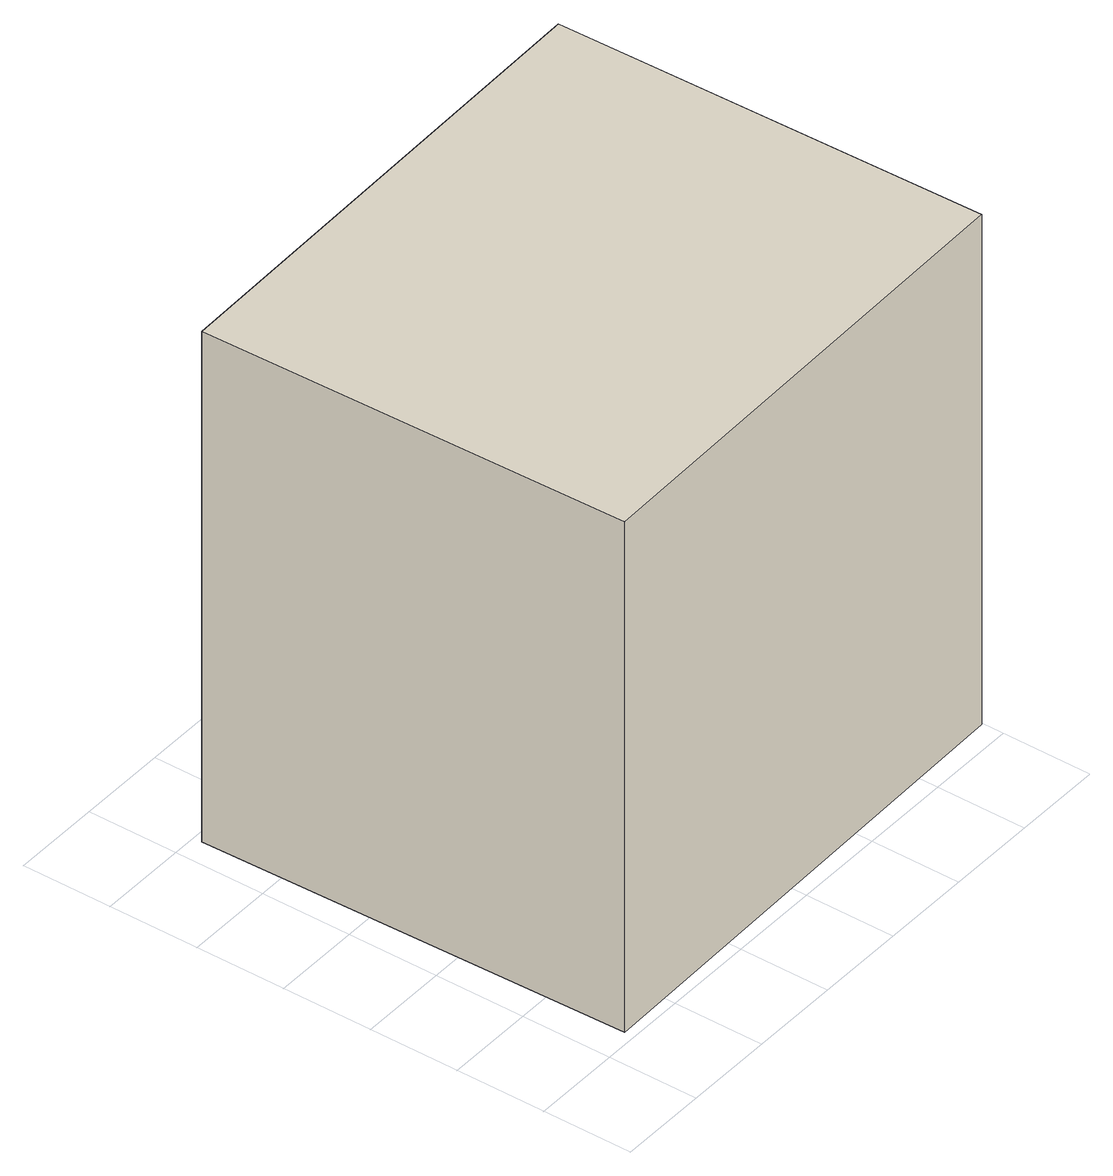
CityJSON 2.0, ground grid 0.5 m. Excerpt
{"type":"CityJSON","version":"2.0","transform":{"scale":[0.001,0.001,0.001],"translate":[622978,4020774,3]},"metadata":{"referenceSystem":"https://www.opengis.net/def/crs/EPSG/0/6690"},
"CityObjects":{
"building1":{"type":"Building","attributes":{"class":"3003","usage":"422","measuredHeight":-9999,"storeysAboveGround":9999,"RiverFloodingRiskAttribute.description":"1","RiverFloodingRiskAttribute.rank":"2","RiverFloodingRiskAttribute.depth":2.67,"RiverFloodingRiskAttribute.adminType":"2","RiverFloodingRiskAttribute.scale":"2","RiverFloodingRiskAttribute.duration":13.83,"BuildingDetailAttribute.buildingStructureType":"611","BuildingDetailAttribute.buildingStructureOrgType":"Null","BuildingDetailAttribute.urbanPlanType":"21","BuildingDetailAttribute.districtsAndZonesType":"Null","BuildingDetailAttribute.landUseType":"214","BuildingDetailAttribute.orgUsage":"13","BuildingDetailAttribute.specifiedBuildingCoverageRate":-9999,"BuildingDetailAttribute.specifiedFloorAreaRate":-9999,"BuildingDetailAttribute.surveyYear":2023,"BuildingIDAttribute.prefecture":"17","BuildingIDAttribute.city":"17206"},"geometry":[{"type":"Solid","lod":"1","boundaries":[[[[0,1,2,3]],[[2,4,5,3]],[[1,6,4,2]],[[0,7,6,1]],[[3,5,7,0]],[[4,6,7,5]]]]}]}
},
"vertices":[
[193,55,228],[139,2454,228],[2938,2517,228],[2992,118,228],[2938,2517,3228],[2992,118,3228],[139,2454,3228],[193,55,3228]
]}
